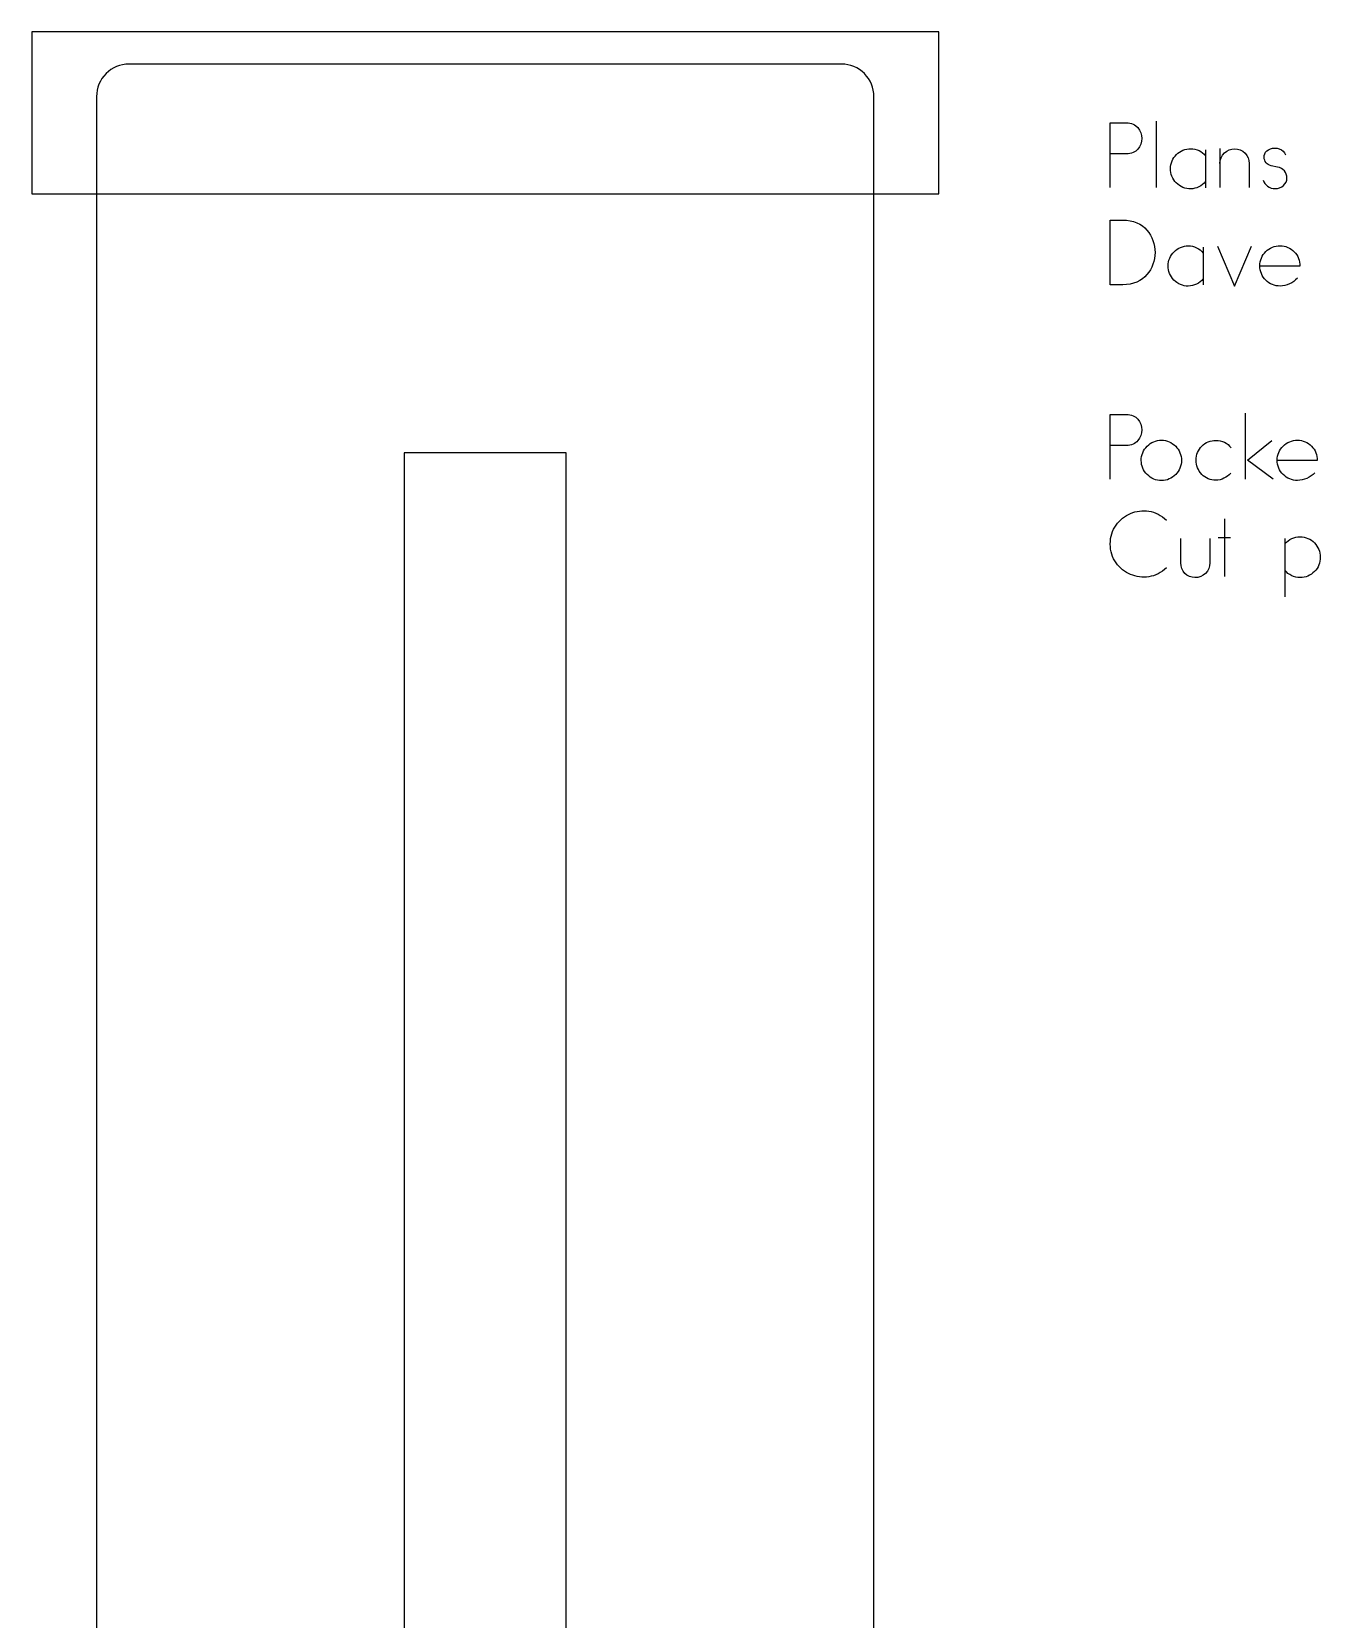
# Model space of a CAD drawing. Extents: x 0.37 to 5.45, y 0.44 to 6.56.
# Drawn here: x 0.375 to 2.861, y 3.5 to 6.562 of the extents above; entities that cross this region are included whole.
import ezdxf

# ---------------------------------------------------------------- set-up
doc = ezdxf.new("R2010")
doc.units = 0
doc.layers.add('END_POCKETS', color=7, linetype='CONTINUOUS')
doc.layers.add('LAYER_1', color=7, linetype='CONTINUOUS')

msp = doc.modelspace()

# ---------------------------------------------------------------- linework, layer by layer
at = {"layer": 'END_POCKETS'}
msp.add_lwpolyline([(0.375, 6.25), (2.125, 6.25), (2.125, 6.5625), (0.375, 6.5625)], close=True, dxfattribs=at)
at = {"layer": 'LAYER_1'}
msp.add_lwpolyline([(0.5, 0.5625, 0.414214), (0.5625, 0.5), (1.9375, 0.5, 0.414214), (2, 0.5625), (2, 6.4375, 0.414214), (1.9375, 6.5), (0.5625, 6.5, 0.414214), (0.5, 6.4375)], format="xyb", close=True, dxfattribs=at)
for points in [[(2.456, 6.2618), (2.456, 6.3868), (2.487, 6.3868), (2.4906, 6.3867), (2.494, 6.3862), (2.4971, 6.3853), (2.5001, 6.3843), (2.5027, 6.3829), (2.5052, 6.3813), (2.5094, 6.3775), (2.5127, 6.3729), (2.515, 6.3678), (2.5164, 6.3624), (2.5169, 6.3568), (2.5164, 6.3512), (2.515, 6.3458), (2.5127, 6.3407), (2.5094, 6.3362), (2.5074, 6.3342), (2.5052, 6.3324), (2.5027, 6.3308), (2.5001, 6.3294), (2.4971, 6.3283), (2.494, 6.3275), (2.4906, 6.327), (2.487, 6.3268), (2.456, 6.3268)], [(2.5448, 6.3901), (2.5448, 6.2618)], [(2.64, 6.2733), (2.6371, 6.2703), (2.634, 6.2676), (2.6306, 6.2653), (2.627, 6.2633), (2.6233, 6.2617), (2.6193, 6.2605), (2.6153, 6.2597), (2.6112, 6.2593), (2.6073, 6.2595), (2.6035, 6.2601), (2.5997, 6.261), (2.5961, 6.2623), (2.5927, 6.264), (2.5894, 6.266), (2.5863, 6.2683), (2.5834, 6.2709), (2.5808, 6.2738), (2.5786, 6.2769), (2.5766, 6.2801), (2.575, 6.2836), (2.5738, 6.2872), (2.5729, 6.2909), (2.5724, 6.2947), (2.5723, 6.2985), (2.5725, 6.3023), (2.573, 6.306), (2.574, 6.3096), (2.5753, 6.3132), (2.5769, 6.3165), (2.5789, 6.3197), (2.5812, 6.3227), (2.5838, 6.3254), (2.5866, 6.3281), (2.5896, 6.3304), (2.5929, 6.3323), (2.5963, 6.334), (2.5998, 6.3353), (2.6035, 6.3362), (2.6073, 6.3367), (2.6111, 6.3369), (2.6153, 6.3367), (2.6194, 6.3361), (2.6234, 6.335), (2.6272, 6.3334), (2.6308, 6.3314), (2.6342, 6.329), (2.6372, 6.3262), (2.64, 6.323)], [(2.64, 6.3345), (2.64, 6.2617)], [(2.6675, 6.3375), (2.6675, 6.2618)], [(2.6675, 6.3085), (2.6681, 6.3141), (2.6698, 6.3195), (2.6726, 6.3244), (2.6763, 6.3286), (2.6806, 6.3321), (2.6853, 6.3346), (2.6905, 6.3361), (2.696, 6.3365), (2.7015, 6.336), (2.7068, 6.3345), (2.7117, 6.3319), (2.716, 6.3284), (2.7194, 6.324), (2.7219, 6.3191), (2.7234, 6.3139), (2.7238, 6.3084), (2.7238, 6.2618)], [(2.7513, 6.2764), (2.7526, 6.2729), (2.7544, 6.2697), (2.7567, 6.2669), (2.7595, 6.2644), (2.7627, 6.2625), (2.7663, 6.261), (2.77, 6.2601), (2.7738, 6.2599), (2.7784, 6.26), (2.7827, 6.2612), (2.7868, 6.2633), (2.7903, 6.2662), (2.793, 6.2691), (2.7951, 6.2726), (2.7964, 6.2763), (2.7968, 6.2803), (2.7966, 6.2842), (2.7956, 6.2878), (2.794, 6.2912), (2.7919, 6.2942), (2.7892, 6.2968), (2.7861, 6.2988), (2.7827, 6.3003), (2.7789, 6.3012), (2.7663, 6.3041), (2.7635, 6.3049), (2.7609, 6.3061), (2.7586, 6.3078), (2.7567, 6.3098), (2.7551, 6.3121), (2.7539, 6.3147), (2.7532, 6.3174), (2.7529, 6.3203), (2.7532, 6.3237), (2.7542, 6.327), (2.7557, 6.3299), (2.7579, 6.3326), (2.7612, 6.335), (2.765, 6.3367), (2.769, 6.3377), (2.7731, 6.3378), (2.7777, 6.3376), (2.782, 6.3365), (2.7861, 6.3346), (2.7897, 6.3319), (2.7923, 6.3287), (2.7942, 6.325)], [(2.6354, 6.0858), (2.6325, 6.0828), (2.6294, 6.0801), (2.626, 6.0778), (2.6224, 6.0758), (2.6186, 6.0742), (2.6147, 6.073), (2.6107, 6.0722), (2.6065, 6.0718), (2.6026, 6.072), (2.5988, 6.0726), (2.5951, 6.0735), (2.5915, 6.0748), (2.588, 6.0765), (2.5847, 6.0785), (2.5817, 6.0808), (2.5788, 6.0834), (2.5762, 6.0863), (2.5739, 6.0894), (2.572, 6.0926), (2.5704, 6.0961), (2.5692, 6.0997), (2.5683, 6.1034), (2.5678, 6.1072), (2.5677, 6.111), (2.5678, 6.1148), (2.5684, 6.1185), (2.5693, 6.1221), (2.5706, 6.1257), (2.5723, 6.129), (2.5742, 6.1322), (2.5765, 6.1352), (2.5792, 6.1379), (2.582, 6.1406), (2.585, 6.1429), (2.5882, 6.1448), (2.5916, 6.1465), (2.5952, 6.1478), (2.5989, 6.1487), (2.6026, 6.1492), (2.6065, 6.1494), (2.6107, 6.1492), (2.6148, 6.1486), (2.6188, 6.1475), (2.6226, 6.1459), (2.6262, 6.1439), (2.6295, 6.1415), (2.6326, 6.1387), (2.6354, 6.1355)], [(2.6354, 6.147), (2.6354, 6.0742)], [(2.6629, 6.1486), (2.6958, 6.0715), (2.7282, 6.1486)], [(2.8171, 6.0869), (2.8137, 6.0836), (2.81, 6.0806), (2.806, 6.0781), (2.8019, 6.0759), (2.7975, 6.0743), (2.7929, 6.073), (2.7883, 6.0723), (2.7835, 6.072), (2.7797, 6.0721), (2.7759, 6.0726), (2.7723, 6.0735), (2.7687, 6.0747), (2.7653, 6.0764), (2.762, 6.0783), (2.759, 6.0806), (2.7562, 6.0832), (2.7535, 6.086), (2.7512, 6.0891), (2.7492, 6.0924), (2.7475, 6.0959), (2.7462, 6.0996), (2.7453, 6.1033), (2.7447, 6.1071), (2.7445, 6.111), (2.7447, 6.1149), (2.7453, 6.1186), (2.7463, 6.1223), (2.7476, 6.1258), (2.7492, 6.1293), (2.7512, 6.1325), (2.7535, 6.1355), (2.7561, 6.1383), (2.7589, 6.1409), (2.762, 6.1432), (2.7653, 6.1451), (2.7687, 6.1467), (2.7723, 6.148), (2.776, 6.1489), (2.7797, 6.1494), (2.7836, 6.1495), (2.7874, 6.1494), (2.7912, 6.1488), (2.7949, 6.1479), (2.7985, 6.1466), (2.8019, 6.1449), (2.8051, 6.1429), (2.8082, 6.1406), (2.811, 6.1379), (2.8135, 6.1351), (2.8157, 6.132), (2.8176, 6.1288), (2.8191, 6.1253), (2.8204, 6.1218), (2.8213, 6.1182), (2.8218, 6.1144), (2.822, 6.1106), (2.7446, 6.1106)], [(2.456, 5.6993), (2.456, 5.8243), (2.487, 5.8243), (2.4906, 5.8242), (2.494, 5.8237), (2.4971, 5.8228), (2.5001, 5.8218), (2.5027, 5.8204), (2.5052, 5.8188), (2.5094, 5.815), (2.5127, 5.8104), (2.515, 5.8053), (2.5164, 5.7999), (2.5169, 5.7943), (2.5164, 5.7887), (2.515, 5.7833), (2.5127, 5.7782), (2.5094, 5.7737), (2.5074, 5.7717), (2.5052, 5.7699), (2.5027, 5.7683), (2.5001, 5.7669), (2.4971, 5.7658), (2.494, 5.765), (2.4906, 5.7645), (2.487, 5.7643), (2.456, 5.7643)], [(2.7165, 5.8269), (2.7165, 5.6993)], [(2.6883, 5.7109), (2.6855, 5.708), (2.6824, 5.7053), (2.679, 5.703), (2.6754, 5.7011), (2.6717, 5.6996), (2.6678, 5.6984), (2.6637, 5.6977), (2.6596, 5.6974), (2.6559, 5.6975), (2.6522, 5.6981), (2.6486, 5.699), (2.6451, 5.7003), (2.6417, 5.7019), (2.6385, 5.7038), (2.6355, 5.706), (2.6328, 5.7086), (2.6301, 5.7114), (2.6278, 5.7145), (2.6259, 5.7178), (2.6242, 5.7213), (2.623, 5.7249), (2.6221, 5.7286), (2.6216, 5.7324), (2.6215, 5.7363), (2.6216, 5.7401), (2.6222, 5.7438), (2.6231, 5.7474), (2.6243, 5.7509), (2.626, 5.7543), (2.6279, 5.7574), (2.6302, 5.7604), (2.6327, 5.7632), (2.6355, 5.7657), (2.6385, 5.768), (2.6417, 5.7699), (2.6451, 5.7714), (2.6486, 5.7727), (2.6523, 5.7735), (2.656, 5.7741), (2.6598, 5.7742), (2.664, 5.7741), (2.6682, 5.7734), (2.6723, 5.7723), (2.6761, 5.7707), (2.6798, 5.7687), (2.6832, 5.7662), (2.6863, 5.7633), (2.689, 5.7601)], [(2.7705, 5.6993), (2.721, 5.7358), (2.7674, 5.7738)], [(2.8506, 5.7119), (2.8472, 5.7086), (2.8435, 5.7056), (2.8395, 5.7031), (2.8354, 5.7009), (2.831, 5.6993), (2.8264, 5.698), (2.8218, 5.6973), (2.817, 5.697), (2.8132, 5.6971), (2.8094, 5.6976), (2.8058, 5.6985), (2.8022, 5.6997), (2.7988, 5.7014), (2.7955, 5.7033), (2.7925, 5.7056), (2.7897, 5.7082), (2.787, 5.711), (2.7847, 5.7141), (2.7827, 5.7174), (2.781, 5.7209), (2.7797, 5.7246), (2.7788, 5.7283), (2.7782, 5.7321), (2.778, 5.736), (2.7782, 5.7399), (2.7788, 5.7436), (2.7798, 5.7473), (2.7811, 5.7508), (2.7827, 5.7543), (2.7847, 5.7575), (2.787, 5.7605), (2.7896, 5.7633), (2.7924, 5.7659), (2.7955, 5.7682), (2.7988, 5.7701), (2.8022, 5.7717), (2.8058, 5.773), (2.8095, 5.7739), (2.8132, 5.7744), (2.8171, 5.7745), (2.8209, 5.7744), (2.8247, 5.7738), (2.8284, 5.7729), (2.832, 5.7716), (2.8354, 5.7699), (2.8386, 5.7679), (2.8417, 5.7656), (2.8445, 5.7629), (2.847, 5.7601), (2.8492, 5.757), (2.8511, 5.7538), (2.8526, 5.7503), (2.8539, 5.7468), (2.8548, 5.7432), (2.8553, 5.7394), (2.8555, 5.7356), (2.7781, 5.7356)], [(2.5645, 5.5283), (2.5606, 5.5249), (2.5566, 5.5218), (2.5524, 5.5191), (2.5482, 5.5167), (2.5438, 5.5148), (2.5394, 5.5132), (2.5349, 5.512), (2.5304, 5.5111), (2.5259, 5.5105), (2.5213, 5.5103), (2.5168, 5.5104), (2.5123, 5.5108), (2.5079, 5.5115), (2.5035, 5.5126), (2.4992, 5.5139), (2.495, 5.5155), (2.4909, 5.5174), (2.487, 5.5196), (2.4832, 5.522), (2.4796, 5.5247), (2.4762, 5.5276), (2.473, 5.5308), (2.47, 5.5342), (2.4672, 5.5379), (2.4647, 5.5417), (2.4625, 5.5458), (2.4606, 5.5501), (2.459, 5.5546), (2.4577, 5.5592), (2.4567, 5.5641), (2.4562, 5.5691), (2.456, 5.5743), (2.4562, 5.5795), (2.4567, 5.5846), (2.4577, 5.5894), (2.459, 5.5941), (2.4606, 5.5986), (2.4625, 5.6029), (2.4647, 5.6069), (2.4672, 5.6108), (2.47, 5.6145), (2.473, 5.6179), (2.4762, 5.6211), (2.4796, 5.624), (2.4832, 5.6267), (2.487, 5.6291), (2.4909, 5.6313), (2.495, 5.6332), (2.4992, 5.6348), (2.5035, 5.6361), (2.5079, 5.6371), (2.5123, 5.6379), (2.5168, 5.6383), (2.5213, 5.6384), (2.5259, 5.6382), (2.5304, 5.6376), (2.5349, 5.6367), (2.5394, 5.6355), (2.5438, 5.6339), (2.5482, 5.6319), (2.5524, 5.6296), (2.5566, 5.6269), (2.5606, 5.6238), (2.5645, 5.6203)], [(2.6763, 5.623), (2.6763, 5.5118)], [(2.648, 5.5848), (2.648, 5.5381), (2.6476, 5.5324), (2.6461, 5.5271), (2.6435, 5.5221), (2.64, 5.5177), (2.6355, 5.5141), (2.6305, 5.5115), (2.625, 5.5099), (2.6193, 5.5095), (2.6138, 5.51), (2.6087, 5.5116), (2.6039, 5.5142), (2.5998, 5.5177), (2.5965, 5.5222), (2.5941, 5.5272), (2.5927, 5.5325), (2.5923, 5.5381), (2.5923, 5.5848)], [(2.6644, 5.587), (2.6879, 5.587)], [(2.7929, 5.5847), (2.7929, 5.4721)], [(2.793, 5.5746), (2.7958, 5.5777), (2.799, 5.5804), (2.8025, 5.5828), (2.8061, 5.5848), (2.81, 5.5863), (2.814, 5.5874), (2.8182, 5.5881), (2.8224, 5.5883), (2.8263, 5.5881), (2.8301, 5.5875), (2.8338, 5.5865), (2.8374, 5.5851), (2.8409, 5.5834), (2.8441, 5.5814), (2.8472, 5.579), (2.85, 5.5763), (2.8525, 5.5734), (2.8548, 5.5704), (2.8567, 5.5672), (2.8583, 5.5637), (2.8595, 5.5602), (2.8604, 5.5565), (2.861, 5.5528), (2.8611, 5.549), (2.861, 5.5451), (2.8605, 5.5413), (2.8597, 5.5375), (2.8584, 5.5339), (2.8568, 5.5304), (2.8549, 5.5271), (2.8526, 5.5239), (2.85, 5.521), (2.8471, 5.5184), (2.844, 5.5161), (2.8407, 5.5141), (2.8373, 5.5125), (2.8337, 5.5112), (2.8299, 5.5103), (2.8261, 5.5097), (2.8222, 5.5096), (2.818, 5.5098), (2.8139, 5.5104), (2.8098, 5.5116), (2.806, 5.5132), (2.8023, 5.5152), (2.7989, 5.5176), (2.7958, 5.5204), (2.793, 5.5236)]]:
    msp.add_lwpolyline(points, dxfattribs=at)
for points in [[(2.456, 6.0743), (2.456, 6.1993), (2.48, 6.1993), (2.4875, 6.199), (2.4946, 6.1979), (2.5011, 6.1962), (2.5072, 6.194), (2.5128, 6.1911), (2.518, 6.1878), (2.5226, 6.184), (2.5267, 6.1798), (2.5304, 6.1752), (2.5335, 6.1703), (2.5362, 6.1652), (2.5384, 6.1598), (2.5401, 6.1542), (2.5413, 6.1485), (2.5421, 6.1427), (2.5423, 6.1368), (2.5421, 6.131), (2.5413, 6.1252), (2.5401, 6.1195), (2.5384, 6.1139), (2.5362, 6.1085), (2.5335, 6.1033), (2.5304, 6.0984), (2.5267, 6.0939), (2.5226, 6.0897), (2.518, 6.0859), (2.5128, 6.0825), (2.5072, 6.0797), (2.5011, 6.0774), (2.4946, 6.0757), (2.4875, 6.0747), (2.48, 6.0743)], [(2.5549, 5.7745), (2.5587, 5.7743), (2.5625, 5.7737), (2.5662, 5.7727), (2.5697, 5.7714), (2.5731, 5.7698), (2.5763, 5.7678), (2.5794, 5.7655), (2.5822, 5.7628), (2.5847, 5.76), (2.587, 5.757), (2.5889, 5.7538), (2.5905, 5.7503), (2.5918, 5.7468), (2.5927, 5.7431), (2.5932, 5.7394), (2.5933, 5.7356), (2.5931, 5.7318), (2.5926, 5.728), (2.5917, 5.7243), (2.5905, 5.7207), (2.5889, 5.7173), (2.5869, 5.714), (2.5847, 5.711), (2.5822, 5.7081), (2.5794, 5.7055), (2.5763, 5.7032), (2.5731, 5.7013), (2.5697, 5.6997), (2.5661, 5.6984), (2.5625, 5.6975), (2.5587, 5.697), (2.5549, 5.6968), (2.551, 5.6969), (2.5472, 5.6975), (2.5435, 5.6984), (2.5399, 5.6996), (2.5365, 5.7012), (2.5332, 5.7032), (2.5301, 5.7055), (2.5272, 5.7081), (2.5246, 5.7109), (2.5223, 5.714), (2.5203, 5.7172), (2.5187, 5.7207), (2.5174, 5.7242), (2.5165, 5.7279), (2.516, 5.7317), (2.5158, 5.7356), (2.5159, 5.7394), (2.5165, 5.7432), (2.5174, 5.7469), (2.5187, 5.7504), (2.5203, 5.7538), (2.5223, 5.757), (2.5246, 5.7601), (2.5272, 5.7628), (2.5301, 5.7655), (2.5331, 5.7679), (2.5364, 5.7699), (2.5398, 5.7716), (2.5435, 5.7729), (2.5472, 5.7738), (2.551, 5.7744)], [(1.0938, 1.25), (1.4062, 1.25), (1.4062, 5.75), (1.0938, 5.75)]]:
    msp.add_lwpolyline(points, close=True, dxfattribs=at)

doc.saveas('drawing.dxf')
